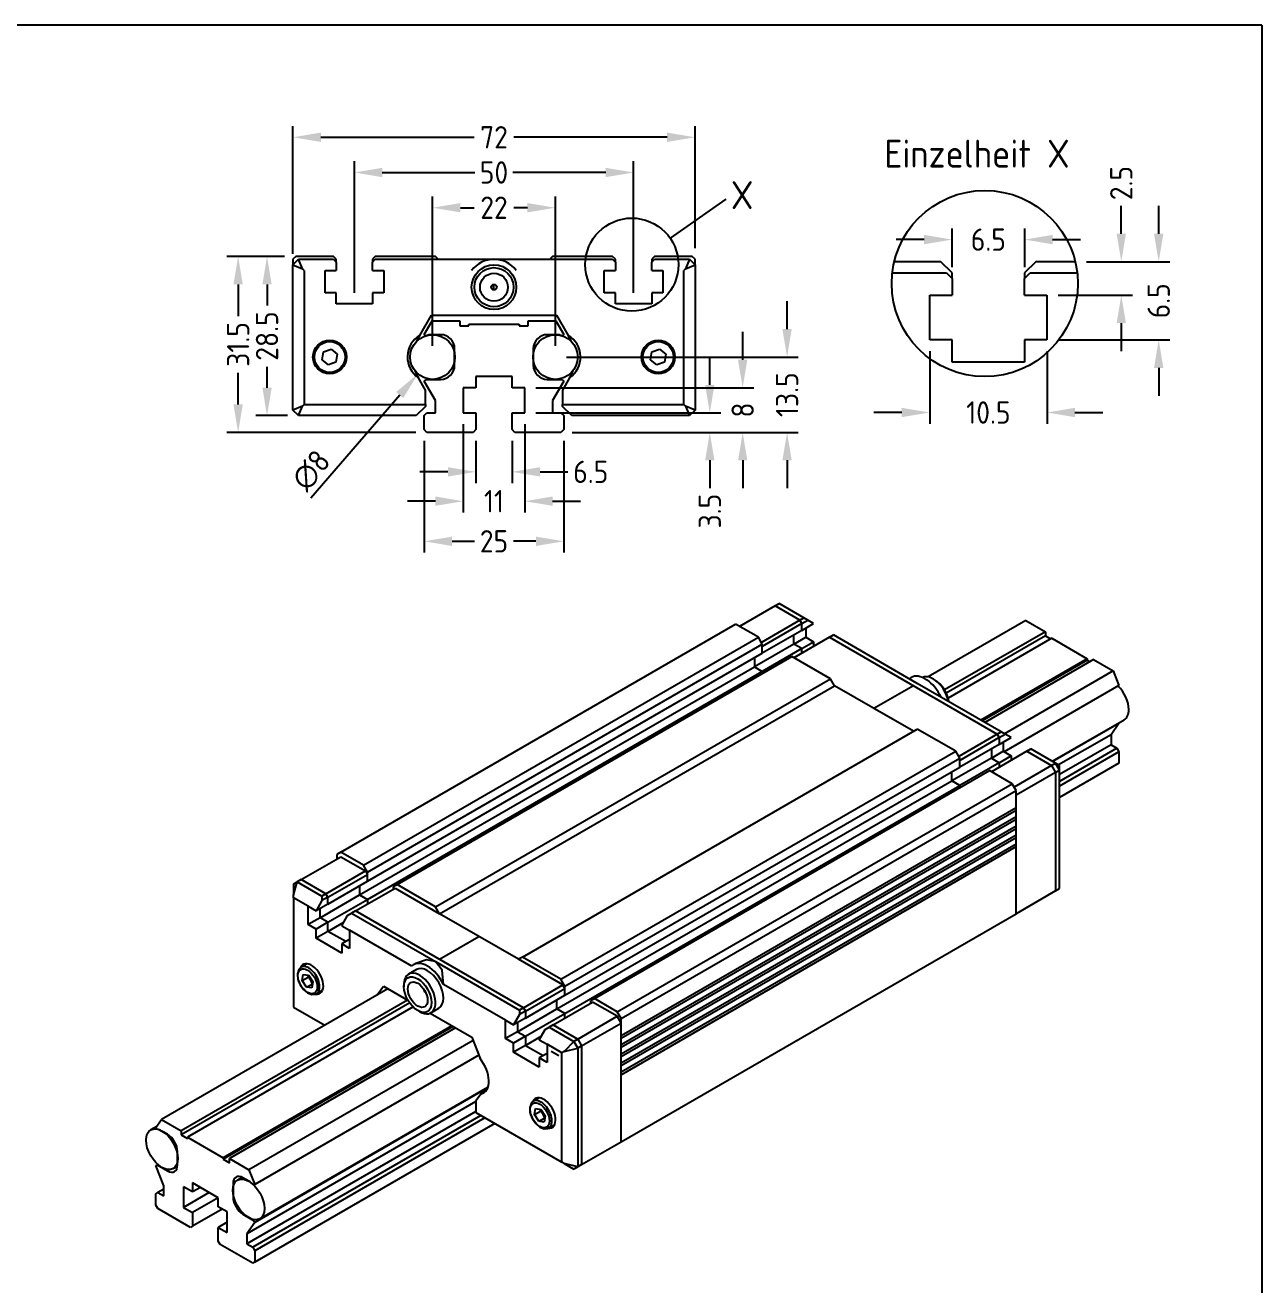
# Model space of a CAD drawing. Extents: x -518 to 0, y 0 to 386.
# Drawn here: x -221.4 to 0, y 160.5 to 386 of the extents above; entities that cross this region are included whole.
import ezdxf

# ---------------------------------------------------------------- set-up
doc = ezdxf.new("R2010")
doc.units = 0
doc.header["$LTSCALE"] = 2
doc.linetypes.add('AUSGEZOGEN', pattern=[0])
doc.layers.get('0').update_dxf_attribs({"linetype": 'CONTINUOUS'})
doc.layers.get('DEFPOINTS').update_dxf_attribs({"linetype": 'CONTINUOUS'})
for name, color, linetype in [('4', 3, 'CONTINUOUS'), ('5', 3, 'CONTINUOUS'), ('AM_VIS', 7, 'CONTINUOUS'), ('BLATT', 7, 'AUSGEZOGEN')]:
    doc.layers.add(name, color=color, linetype=linetype)
doc.styles.get("Standard").update_dxf_attribs({"font": 'geniso.shx'})
doc.dimstyles.new('GEN-ISO', dxfattribs={"dimscale": 2, "dimtxt": 2, "dimasz": 2.5, "dimexe": 1, "dimexo": 1, "dimgap": 0.6, "dimtad": 0, "dimtxsty": 'STANDARD', "dimcen": 0, "dimclrd": 256, "dimclre": 256, "dimclrt": 2, "dimazin": 3, "dimtp": 0.1, "dimtm": 0.1, "dimtfac": 0.71, "dimtdec": 3, "dimtofl": 0, "dimtmove": 0, "dimatfit": 3, "dimtzin": 0})
doc.dimstyles.new('GEN-ISO$3', dxfattribs={"dimscale": 2, "dimtxt": 2, "dimasz": 2.5, "dimexe": 1, "dimexo": 1, "dimgap": 0.6, "dimtad": 1, "dimtoh": 1, "dimtxsty": 'STANDARD', "dimcen": 0, "dimclrd": 256, "dimclre": 256, "dimclrt": 2, "dimazin": 3, "dimtp": 0.1, "dimtm": 0.1, "dimtfac": 0.71, "dimtdec": 3, "dimtofl": 0, "dimtmove": 0, "dimatfit": 3, "dimtzin": 0})

# ---------------------------------------------------------------- blocks, each defined once
blk = doc.blocks.new('A4Q')
at = {"layer": 'BLATT', "color": 7, "linetype": 'AUSGEZOGEN'}
for q in [(-259, 193), (0, 0)]:
    blk.add_line((0, 193), q, dxfattribs=at)
blk = doc.blocks.new('*D3')
at = {"linetype": 'BYBLOCK'}
for p, q in [((-140.73, 311.59), (-140.73, 304.03)), ((-134.23, 311.59), (-134.23, 304.03)), ((-145.73, 306.03), (-150.73, 306.03)), ((-129.23, 306.03), (-124.23, 306.03))]:
    blk.add_line(p, q, dxfattribs=at)
for points in [[(-145.73, 306.86), (-145.73, 305.19), (-140.73, 306.03)], [(-129.23, 306.86), (-129.23, 305.19), (-134.23, 306.03)]]:
    blk.add_solid(points, dxfattribs=at)
at = {"layer": 'DEFPOINTS', "color": 0, "linetype": 'BYBLOCK'}
for p in [(-140.73, 313.59), (-134.23, 313.59), (-134.23, 306.03)]:
    blk.add_point(p, dxfattribs=at)
at = {"color": 2, "linetype": 'BYBLOCK', "insert": (-120.15, 306.03), "char_height": 4, "attachment_point": 5}
blk.add_mtext('6.5', dxfattribs=at)
blk = doc.blocks.new('*D4')
at = {"linetype": 'BYBLOCK'}
for p, q in [((-142.98, 314.59), (-142.98, 298.77)), ((-131.98, 314.59), (-131.98, 298.77)), ((-147.98, 300.77), (-152.98, 300.77)), ((-126.98, 300.77), (-121.98, 300.77))]:
    blk.add_line(p, q, dxfattribs=at)
for points in [[(-147.98, 301.61), (-147.98, 299.94), (-142.98, 300.77)], [(-126.98, 301.61), (-126.98, 299.94), (-131.98, 300.77)]]:
    blk.add_solid(points, dxfattribs=at)
at = {"layer": 'DEFPOINTS', "color": 0, "linetype": 'BYBLOCK'}
for p in [(-142.98, 316.59), (-131.98, 316.59), (-131.98, 300.77)]:
    blk.add_point(p, dxfattribs=at)
at = {"color": 2, "linetype": 'BYBLOCK', "insert": (-137.48, 300.77), "char_height": 4, "attachment_point": 5}
blk.add_mtext('11', dxfattribs=at)
blk = doc.blocks.new('*D5')
at = {"linetype": 'BYBLOCK'}
for p, q in [((-98.84, 321.59), (-98.84, 326.59)), ((-129.98, 316.59), (-96.84, 316.59)), ((-123.48, 313.09), (-96.84, 313.09)), ((-98.84, 308.09), (-98.84, 303.09))]:
    blk.add_line(p, q, dxfattribs=at)
for points in [[(-99.67, 321.59), (-98.01, 321.59), (-98.84, 316.59)], [(-99.67, 308.09), (-98.01, 308.09), (-98.84, 313.09)]]:
    blk.add_solid(points, dxfattribs=at)
at = {"layer": 'DEFPOINTS', "color": 0, "linetype": 'BYBLOCK'}
for p in [(-131.98, 316.59), (-125.48, 313.09), (-98.84, 313.09)]:
    blk.add_point(p, dxfattribs=at)
at = {"color": 2, "linetype": 'BYBLOCK', "insert": (-98.84, 299), "char_height": 4, "attachment_point": 5, "rotation": 90}
blk.add_mtext('3.5', dxfattribs=at)
blk = doc.blocks.new('*D6')
at = {"linetype": 'BYBLOCK'}
for p, q in [((-92.95, 326.09), (-92.95, 331.09)), ((-129.98, 321.09), (-90.95, 321.09)), ((-123.48, 313.09), (-90.95, 313.09)), ((-92.95, 308.09), (-92.95, 303.09))]:
    blk.add_line(p, q, dxfattribs=at)
for points in [[(-93.78, 326.09), (-92.12, 326.09), (-92.95, 321.09)], [(-93.78, 308.09), (-92.12, 308.09), (-92.95, 313.09)]]:
    blk.add_solid(points, dxfattribs=at)
at = {"layer": 'DEFPOINTS', "color": 0, "linetype": 'BYBLOCK'}
for p in [(-131.98, 321.09), (-125.48, 313.09), (-92.95, 313.09)]:
    blk.add_point(p, dxfattribs=at)
at = {"color": 2, "linetype": 'BYBLOCK', "insert": (-92.95, 317.09), "char_height": 4, "attachment_point": 5, "rotation": 90}
blk.add_mtext('8', dxfattribs=at)
blk = doc.blocks.new('*D7')
at = {"linetype": 'BYBLOCK'}
for p, q in [((-148.48, 328.59), (-148.48, 355.32)), ((-126.48, 328.59), (-126.48, 355.32)), ((-143.48, 353.32), (-141.05, 353.32)), ((-131.48, 353.32), (-133.91, 353.32))]:
    blk.add_line(p, q, dxfattribs=at)
for points in [[(-143.48, 354.15), (-143.48, 352.49), (-148.48, 353.32)], [(-131.48, 354.15), (-131.48, 352.49), (-126.48, 353.32)]]:
    blk.add_solid(points, dxfattribs=at)
at = {"layer": 'DEFPOINTS', "color": 0, "linetype": 'BYBLOCK'}
for p in [(-126.48, 353.32), (-148.48, 326.59), (-126.48, 326.59)]:
    blk.add_point(p, dxfattribs=at)
at = {"color": 2, "linetype": 'BYBLOCK', "insert": (-137.48, 353.32), "char_height": 4, "attachment_point": 5}
blk.add_mtext('22', dxfattribs=at)
blk = doc.blocks.new('*D8')
at = {"linetype": 'BYBLOCK'}
for p, q in [((-149.98, 311.59), (-149.98, 291.59)), ((-124.98, 311.59), (-124.98, 291.59)), ((-144.98, 293.59), (-140.97, 293.59)), ((-129.98, 293.59), (-134, 293.59))]:
    blk.add_line(p, q, dxfattribs=at)
for points in [[(-144.98, 294.42), (-144.98, 292.75), (-149.98, 293.59)], [(-129.98, 294.42), (-129.98, 292.75), (-124.98, 293.59)]]:
    blk.add_solid(points, dxfattribs=at)
at = {"layer": 'DEFPOINTS', "color": 0, "linetype": 'BYBLOCK'}
for p in [(-149.98, 313.59), (-124.98, 313.59), (-124.98, 293.59)]:
    blk.add_point(p, dxfattribs=at)
at = {"color": 2, "linetype": 'BYBLOCK', "insert": (-137.48, 293.59), "char_height": 4, "attachment_point": 5}
blk.add_mtext('25', dxfattribs=at)
blk = doc.blocks.new('*D9')
at = {"linetype": 'BYBLOCK'}
for p, q in [((-162.48, 338.09), (-162.48, 361.63)), ((-112.48, 338.09), (-112.48, 361.63)), ((-157.48, 359.63), (-140.89, 359.63)), ((-117.48, 359.63), (-134.08, 359.63))]:
    blk.add_line(p, q, dxfattribs=at)
for points in [[(-157.48, 360.46), (-157.48, 358.79), (-162.48, 359.63)], [(-117.48, 360.46), (-117.48, 358.79), (-112.48, 359.63)]]:
    blk.add_solid(points, dxfattribs=at)
at = {"layer": 'DEFPOINTS', "color": 0, "linetype": 'BYBLOCK'}
for p in [(-112.48, 359.63), (-162.48, 336.09), (-112.48, 336.09)]:
    blk.add_point(p, dxfattribs=at)
at = {"color": 2, "linetype": 'BYBLOCK', "insert": (-137.48, 359.63), "char_height": 4, "attachment_point": 5}
blk.add_mtext('50', dxfattribs=at)
blk = doc.blocks.new('*D10')
at = {"linetype": 'BYBLOCK'}
for p, q in [((-173.48, 345.09), (-173.48, 367.93)), ((-101.48, 346.09), (-101.48, 367.93)), ((-168.48, 365.93), (-141.05, 365.93)), ((-106.48, 365.93), (-133.91, 365.93))]:
    blk.add_line(p, q, dxfattribs=at)
for points in [[(-168.48, 366.77), (-168.48, 365.1), (-173.48, 365.93)], [(-106.48, 366.77), (-106.48, 365.1), (-101.48, 365.93)]]:
    blk.add_solid(points, dxfattribs=at)
at = {"layer": 'DEFPOINTS', "color": 0, "linetype": 'BYBLOCK'}
for p in [(-101.48, 365.93), (-173.48, 343.09), (-101.48, 344.09)]:
    blk.add_point(p, dxfattribs=at)
at = {"color": 2, "linetype": 'BYBLOCK', "insert": (-137.48, 365.93), "char_height": 4, "attachment_point": 5}
blk.add_mtext('72', dxfattribs=at)
blk = doc.blocks.new('*D11')
at = {"linetype": 'BYBLOCK'}
blk.add_line((-154.36, 319.77), (-170.27, 301.32), dxfattribs=at)
blk.add_solid([(-154.99, 320.32), (-153.73, 319.23), (-151.1, 323.56)], dxfattribs=at)
at = {"layer": 'DEFPOINTS', "color": 0, "linetype": 'BYBLOCK'}
for p in [(-145.87, 329.62), (-151.1, 323.56)]:
    blk.add_point(p, dxfattribs=at)
at = {"color": 2, "linetype": 'BYBLOCK', "insert": (-170.22, 306.29), "char_height": 4, "attachment_point": 5, "rotation": 49.2188}
blk.add_mtext('∅8', dxfattribs=at)
blk = doc.blocks.new('*D12')
at = {"linetype": 'BYBLOCK'}
for p, q in [((-55.46, 342.65), (-55.46, 349.61)), ((-42.46, 342.65), (-42.46, 349.61)), ((-60.46, 347.61), (-65.46, 347.61)), ((-37.46, 347.61), (-32.46, 347.61))]:
    blk.add_line(p, q, dxfattribs=at)
for points in [[(-60.46, 348.45), (-60.46, 346.78), (-55.46, 347.61)], [(-37.46, 348.45), (-37.46, 346.78), (-42.46, 347.61)]]:
    blk.add_solid(points, dxfattribs=at)
at = {"layer": 'DEFPOINTS', "color": 0, "linetype": 'BYBLOCK'}
for p in [(-42.46, 347.61), (-55.46, 340.65), (-42.46, 340.65)]:
    blk.add_point(p, dxfattribs=at)
at = {"color": 2, "linetype": 'BYBLOCK', "insert": (-48.96, 347.61), "char_height": 4, "attachment_point": 5}
blk.add_mtext('6.5', dxfattribs=at)
blk = doc.blocks.new('*D13')
at = {"linetype": 'BYBLOCK'}
for p, q in [((-59.46, 327.65), (-59.46, 314.65)), ((-38.46, 327.65), (-38.46, 314.65)), ((-64.46, 316.65), (-69.46, 316.65)), ((-33.46, 316.65), (-28.46, 316.65))]:
    blk.add_line(p, q, dxfattribs=at)
for points in [[(-64.46, 317.49), (-64.46, 315.82), (-59.46, 316.65)], [(-33.46, 317.49), (-33.46, 315.82), (-38.46, 316.65)]]:
    blk.add_solid(points, dxfattribs=at)
at = {"layer": 'DEFPOINTS', "color": 0, "linetype": 'BYBLOCK'}
for p in [(-59.46, 329.65), (-38.46, 329.65), (-38.46, 316.65)]:
    blk.add_point(p, dxfattribs=at)
at = {"color": 2, "linetype": 'BYBLOCK', "insert": (-48.96, 316.65), "char_height": 4, "attachment_point": 5}
blk.add_mtext('10.5', dxfattribs=at)
blk = doc.blocks.new('*D14')
at = {"linetype": 'BYBLOCK'}
for p, q in [((-25.16, 348.65), (-25.16, 353.65)), ((-31.4, 343.65), (-23.16, 343.65)), ((-36.46, 337.65), (-23.16, 337.65)), ((-25.16, 332.65), (-25.16, 327.65))]:
    blk.add_line(p, q, dxfattribs=at)
for points in [[(-25.99, 348.65), (-24.33, 348.65), (-25.16, 343.65)], [(-25.99, 332.65), (-24.33, 332.65), (-25.16, 337.65)]]:
    blk.add_solid(points, dxfattribs=at)
at = {"layer": 'DEFPOINTS', "color": 0, "linetype": 'BYBLOCK'}
for p in [(-33.4, 343.65), (-25.16, 343.65), (-38.46, 337.65)]:
    blk.add_point(p, dxfattribs=at)
at = {"color": 2, "linetype": 'BYBLOCK', "insert": (-25.16, 357.73), "char_height": 4, "attachment_point": 5, "rotation": 90}
blk.add_mtext('2.5', dxfattribs=at)
blk = doc.blocks.new('*D15')
at = {"linetype": 'BYBLOCK'}
for p, q in [((-18.46, 348.65), (-18.46, 353.65)), ((-31.4, 343.65), (-16.46, 343.65)), ((-36.46, 329.65), (-16.46, 329.65)), ((-18.46, 324.65), (-18.46, 319.65))]:
    blk.add_line(p, q, dxfattribs=at)
for points in [[(-19.3, 348.65), (-17.63, 348.65), (-18.46, 343.65)], [(-19.3, 324.65), (-17.63, 324.65), (-18.46, 329.65)]]:
    blk.add_solid(points, dxfattribs=at)
at = {"layer": 'DEFPOINTS', "color": 0, "linetype": 'BYBLOCK'}
for p in [(-33.4, 343.65), (-18.46, 343.65), (-38.46, 329.65)]:
    blk.add_point(p, dxfattribs=at)
at = {"color": 2, "linetype": 'BYBLOCK', "insert": (-18.46, 336.65), "char_height": 4, "attachment_point": 5, "rotation": 90}
blk.add_mtext('6.5', dxfattribs=at)
blk = doc.blocks.new('*D23')
at = {"linetype": 'BYBLOCK'}
for p, q in [((-174.98, 344.59), (-180.12, 344.59)), ((-178.12, 339.59), (-178.12, 335.82)), ((-178.12, 321.09), (-178.12, 324.85)), ((-174.48, 316.09), (-180.12, 316.09))]:
    blk.add_line(p, q, dxfattribs=at)
for points in [[(-178.95, 339.59), (-177.28, 339.59), (-178.12, 344.59)], [(-178.95, 321.09), (-177.28, 321.09), (-178.12, 316.09)]]:
    blk.add_solid(points, dxfattribs=at)
at = {"layer": 'DEFPOINTS', "color": 0, "linetype": 'BYBLOCK'}
for p in [(-172.98, 344.59), (-178.12, 316.09), (-172.48, 316.09)]:
    blk.add_point(p, dxfattribs=at)
at = {"color": 2, "linetype": 'BYBLOCK', "insert": (-178.12, 330.34), "char_height": 4, "attachment_point": 5, "rotation": 90}
blk.add_mtext('28.5', dxfattribs=at)
blk = doc.blocks.new('*D27')
at = {"linetype": 'BYBLOCK'}
for p, q in [((-174.98, 344.59), (-185.29, 344.59)), ((-183.29, 339.59), (-183.29, 333.92)), ((-183.29, 318.09), (-183.29, 323.75)), ((-151.48, 313.09), (-185.29, 313.09))]:
    blk.add_line(p, q, dxfattribs=at)
for points in [[(-184.13, 339.59), (-182.46, 339.59), (-183.29, 344.59)], [(-184.13, 318.09), (-182.46, 318.09), (-183.29, 313.09)]]:
    blk.add_solid(points, dxfattribs=at)
at = {"layer": 'DEFPOINTS', "color": 0, "linetype": 'BYBLOCK'}
for p in [(-183.29, 344.59), (-172.98, 344.59), (-149.48, 313.09)]:
    blk.add_point(p, dxfattribs=at)
at = {"color": 2, "linetype": 'BYBLOCK', "insert": (-183.29, 328.84), "char_height": 4, "attachment_point": 5, "rotation": 90}
blk.add_mtext('31.5', dxfattribs=at)
blk = doc.blocks.new('*D28')
at = {"linetype": 'BYBLOCK'}
for p, q in [((-85, 331.59), (-85, 336.59)), ((-124.48, 326.59), (-83, 326.59)), ((-123.48, 313.09), (-83, 313.09)), ((-85, 308.09), (-85, 303.09))]:
    blk.add_line(p, q, dxfattribs=at)
for points in [[(-85.84, 331.59), (-84.17, 331.59), (-85, 326.59)], [(-85.84, 308.09), (-84.17, 308.09), (-85, 313.09)]]:
    blk.add_solid(points, dxfattribs=at)
at = {"layer": 'DEFPOINTS', "color": 0, "linetype": 'BYBLOCK'}
for p in [(-126.48, 326.59), (-85, 326.59), (-125.48, 313.09)]:
    blk.add_point(p, dxfattribs=at)
at = {"color": 2, "linetype": 'BYBLOCK', "insert": (-85, 319.84), "char_height": 4, "attachment_point": 5, "rotation": 90}
blk.add_mtext('13.5', dxfattribs=at)

msp = doc.modelspace()

# ---------------------------------------------------------------- linework, layer by layer
for p, q in [((-167.732, 342.088), (-165.732, 342.088)), ((-159.232, 342.088), (-157.232, 342.088)), ((-117.732, 342.088), (-115.732, 342.088)), ((-109.232, 342.088), (-107.232, 342.088)), ((-59.464, 337.649), (-55.464, 337.649)), ((-42.464, 337.649), (-38.464, 337.649))]:
    msp.add_line(p, q)
at = {"layer": '4'}
msp.add_line((-95.945, 354.833), (-105.956, 347.886), dxfattribs=at)
for centre, radius in [((-49.6, 339.746), 16.663), ((-112.8, 343.136), 8.331)]:
    msp.add_circle(centre, radius, dxfattribs=at)
at = {"layer": 'AM_VIS'}
for p, q in [((-172.982, 344.588), (-173.482, 344.088)), ((-173.482, 343.088), (-172.482, 344.088)), ((-173.482, 344.088), (-173.482, 343.088)), ((-173.482, 343.088), (-171.775, 342.38)), ((-173.482, 317.088), (-173.482, 343.088)), ((-166.232, 344.588), (-172.982, 344.588)), ((-172.482, 344.088), (-166.232, 344.088)), ((-171.775, 342.38), (-172.482, 344.088)), ((-165.732, 344.088), (-166.232, 344.588)), ((-166.232, 344.088), (-165.732, 343.588)), ((-165.732, 343.588), (-165.732, 344.088)), ((-165.732, 343.588), (-165.732, 342.088)), ((-158.732, 344.588), (-159.232, 344.088)), ((-159.232, 343.588), (-158.732, 344.088)), ((-159.232, 344.088), (-159.232, 343.588)), ((-159.232, 342.088), (-159.232, 343.588)), ((-147.982, 344.588), (-158.732, 344.588)), ((-158.732, 344.088), (-137.482, 344.088)), ((-147.482, 344.088), (-147.982, 344.588)), ((-137.482, 344.088), (-116.232, 344.088)), ((-137.482, 344.087), (-137.482, 344.088)), ((-126.982, 344.588), (-127.482, 344.088)), ((-116.232, 344.588), (-126.982, 344.588)), ((-115.732, 344.088), (-116.232, 344.588)), ((-116.232, 344.088), (-115.732, 343.588)), ((-115.732, 343.588), (-115.732, 344.088)), ((-115.732, 343.588), (-115.732, 342.088)), ((-108.732, 344.588), (-109.232, 344.088)), ((-109.232, 343.588), (-108.732, 344.088)), ((-109.232, 344.088), (-109.232, 343.588)), ((-109.232, 342.088), (-109.232, 343.588)), ((-101.982, 344.588), (-108.732, 344.588)), ((-108.732, 344.088), (-102.482, 344.088)), ((-102.482, 344.088), (-103.19, 342.38)), ((-103.19, 342.38), (-101.482, 343.088)), ((-102.482, 344.088), (-101.482, 343.088)), ((-101.482, 344.088), (-101.982, 344.588)), ((-101.482, 343.088), (-101.482, 344.088)), ((-101.482, 343.088), (-101.482, 317.088)), ((-57.464, 343.649), (-65.799, 343.649)), ((-55.464, 341.649), (-57.464, 343.649)), ((-40.464, 343.649), (-42.464, 341.649)), ((-33.401, 343.649), (-40.464, 343.649)), ((-171.482, 342.088), (-171.775, 342.38)), ((-171.482, 342.088), (-171.482, 318.088)), ((-167.732, 338.088), (-167.732, 342.088)), ((-157.232, 342.088), (-157.232, 338.088)), ((-117.732, 338.088), (-117.732, 342.088)), ((-107.232, 342.088), (-107.232, 338.088)), ((-103.19, 342.38), (-103.482, 342.088)), ((-103.482, 318.088), (-103.482, 342.088)), ((-66.153, 341.649), (-56.464, 341.649)), ((-56.464, 341.649), (-55.464, 340.649)), ((-55.464, 340.649), (-55.464, 341.649)), ((-55.464, 340.649), (-55.464, 337.649)), ((-42.464, 341.649), (-42.464, 340.649)), ((-42.464, 340.649), (-41.464, 341.649)), ((-42.464, 337.649), (-42.464, 340.649)), ((-41.464, 341.649), (-33.046, 341.649)), ((-137.482, 338.586), (-137.482, 339.586)), ((-101.484, 340.392), (-101.482, 340.393)), ((-101.482, 339.793), (-101.484, 339.794)), ((-101.484, 338.392), (-101.482, 338.393)), ((-165.732, 338.088), (-167.732, 338.088)), ((-165.732, 336.088), (-165.732, 338.088)), ((-159.232, 336.088), (-165.732, 336.088)), ((-157.232, 338.088), (-159.232, 338.088)), ((-159.232, 338.088), (-159.232, 336.088)), ((-115.732, 338.088), (-117.732, 338.088)), ((-115.732, 336.088), (-115.732, 338.088)), ((-109.232, 336.088), (-115.732, 336.088)), ((-107.232, 338.088), (-109.232, 338.088)), ((-109.232, 338.088), (-109.232, 336.088)), ((-101.482, 337.793), (-101.484, 337.794)), ((-101.484, 336.392), (-101.482, 336.393)), ((-59.464, 329.649), (-59.464, 337.649)), ((-38.464, 337.649), (-38.464, 329.649)), ((-150.768, 330.464), (-148.676, 334.088)), ((-148.676, 334.088), (-126.289, 334.088)), ((-126.289, 334.088), (-124.197, 330.464)), ((-101.482, 335.793), (-101.484, 335.794)), ((-101.484, 334.392), (-101.482, 334.393)), ((-101.482, 333.793), (-101.484, 333.794)), ((-149.984, 330.59), (-148.542, 333.088)), ((-148.542, 333.088), (-143.582, 333.088)), ((-143.582, 333.088), (-143.582, 332.188)), ((-143.582, 332.188), (-141.982, 332.188)), ((-141.982, 332.488), (-132.982, 332.488)), ((-141.982, 332.188), (-141.982, 332.488)), ((-132.982, 332.488), (-132.982, 332.188)), ((-132.982, 332.188), (-131.382, 332.188)), ((-131.382, 332.188), (-131.382, 333.088)), ((-131.382, 333.088), (-126.423, 333.088)), ((-126.423, 333.088), (-124.981, 330.59)), ((-101.484, 332.392), (-101.482, 332.393)), ((-101.482, 331.793), (-101.484, 331.794)), ((-151.206, 329.706), (-150.768, 330.464)), ((-149.77, 330.375), (-149.984, 330.59)), ((-147.022, 330.588), (-148.482, 330.588)), ((-126.482, 330.588), (-127.942, 330.588)), ((-124.981, 330.59), (-125.195, 330.375)), ((-124.194, 330.458), (-123.759, 329.706)), ((-55.464, 329.649), (-59.464, 329.649)), ((-55.464, 325.649), (-55.464, 329.649)), ((-42.464, 329.649), (-42.464, 325.649)), ((-38.464, 329.649), (-42.464, 329.649)), ((-168.238, 326.078), (-168.004, 327.502)), ((-168.004, 327.502), (-166.653, 328.012)), ((-166.653, 328.012), (-165.537, 327.097)), ((-165.537, 327.097), (-165.771, 325.673)), ((-144.522, 325.088), (-144.522, 328.088)), ((-130.442, 328.088), (-130.442, 325.088)), ((-109.428, 326.078), (-109.194, 327.502)), ((-109.194, 327.502), (-107.844, 328.012)), ((-107.844, 328.012), (-106.727, 327.097)), ((-106.727, 327.097), (-106.961, 325.673)), ((-167.121, 325.163), (-168.238, 326.078)), ((-165.771, 325.673), (-167.121, 325.163)), ((-108.311, 325.163), (-109.428, 326.078)), ((-106.961, 325.673), (-108.311, 325.163)), ((-42.464, 325.649), (-55.464, 325.649)), ((-167.537, 323.658), (-167.537, 323.659)), ((-164.604, 324.642), (-164.603, 324.642)), ((-152.541, 324.642), (-152.54, 324.642)), ((-151.007, 322.863), (-151.206, 323.206)), ((-149.729, 320.649), (-151.007, 322.863)), ((-149.982, 322.288), (-149.682, 322.588)), ((-149.682, 322.588), (-147.022, 322.588)), ((-134.232, 323.088), (-140.732, 323.088)), ((-140.732, 323.088), (-140.732, 321.088)), ((-134.232, 321.088), (-134.232, 323.088)), ((-127.942, 322.588), (-125.282, 322.588)), ((-125.282, 322.588), (-124.982, 322.288)), ((-123.958, 322.863), (-125.236, 320.649)), ((-123.759, 323.206), (-123.958, 322.863)), ((-110.361, 324.642), (-110.362, 324.642)), ((-147.982, 318.823), (-149.982, 322.288)), ((-149.729, 318.088), (-149.729, 320.649)), ((-140.732, 321.088), (-142.982, 321.088)), ((-142.982, 321.088), (-142.982, 316.588)), ((-131.982, 321.088), (-134.232, 321.088)), ((-131.982, 316.588), (-131.982, 321.088)), ((-124.982, 322.288), (-126.982, 318.823)), ((-125.236, 320.649), (-125.236, 318.088)), ((-171.482, 318.088), (-171.775, 317.795)), ((-171.482, 318.088), (-149.729, 318.088)), ((-149.729, 318.088), (-149.729, 317.755)), ((-147.982, 316.588), (-147.982, 318.823)), ((-126.982, 318.823), (-126.982, 316.588)), ((-125.236, 318.088), (-103.482, 318.088)), ((-125.236, 317.755), (-125.236, 318.088)), ((-103.19, 317.795), (-103.482, 318.088)), ((-171.775, 317.795), (-173.482, 317.088)), ((-172.482, 316.088), (-173.482, 317.088)), ((-172.482, 316.088), (-171.775, 317.795)), ((-151.397, 316.088), (-172.482, 316.088)), ((-149.729, 317.755), (-151.397, 316.088)), ((-149.982, 316.088), (-149.482, 316.588)), ((-149.982, 313.588), (-149.982, 316.088)), ((-149.482, 316.588), (-147.982, 316.588)), ((-142.982, 316.588), (-140.732, 316.588)), ((-140.732, 316.588), (-140.732, 313.588)), ((-134.232, 313.588), (-134.232, 316.588)), ((-134.232, 316.588), (-131.982, 316.588)), ((-126.982, 316.588), (-125.482, 316.588)), ((-125.482, 316.588), (-124.982, 316.088)), ((-123.568, 316.088), (-125.236, 317.755)), ((-124.982, 316.088), (-124.982, 313.588)), ((-102.482, 316.088), (-123.568, 316.088)), ((-101.482, 317.088), (-103.19, 317.795)), ((-103.19, 317.795), (-102.482, 316.088)), ((-101.482, 317.088), (-102.482, 316.088)), ((-149.482, 313.088), (-149.982, 313.588)), ((-140.732, 313.588), (-141.232, 313.088)), ((-133.732, 313.088), (-134.232, 313.588)), ((-124.982, 313.588), (-125.482, 313.088)), ((-141.232, 313.088), (-149.482, 313.088)), ((-125.482, 313.088), (-133.732, 313.088)), ((-87.137, 282.023), (-93.501, 278.349)), ((-87.137, 282.023), (-86.429, 282.431)), ((-82.717, 279.471), (-87.137, 282.023)), ((-82.01, 279.88), (-86.429, 282.431)), ((-82.717, 279.471), (-82.01, 279.88)), ((-81.303, 279.471), (-82.01, 279.88)), ((-81.657, 279.675), (-81.656, 279.676)), ((-81.656, 279.676), (-81.656, 279.675)), ((-164.918, 237.932), (-94.208, 278.757)), ((-90.142, 276.41), (-94.208, 278.757)), ((-82.717, 279.471), (-89.611, 275.491)), ((-82.364, 278.859), (-89.435, 274.777)), ((-82.364, 277.634), (-89.435, 273.552)), ((-82.364, 278.859), (-82.717, 279.471)), ((-82.364, 278.859), (-81.303, 279.471)), ((-82.364, 277.634), (-80.242, 278.859)), ((-82.364, 277.634), (-82.364, 278.859)), ((-81.656, 278.042), (-81.656, 276.41)), ((-80.242, 278.859), (-81.303, 279.471)), ((-42.247, 279.412), (-59.747, 269.308)), ((-42.247, 279.412), (-38.739, 277.387)), ((-160.852, 235.585), (-90.142, 276.41)), ((-160.145, 234.36), (-89.435, 275.185)), ((-83.778, 275.185), (-90.849, 271.102)), ((-89.435, 275.185), (-90.142, 276.41)), ((-89.435, 273.552), (-89.435, 275.185)), ((-83.778, 275.185), (-83.778, 276.818)), ((-83.778, 275.185), (-81.656, 276.41)), ((-77.414, 276.41), (-83.778, 272.735)), ((-82.364, 274.368), (-83.778, 275.185)), ((-82.364, 274.368), (-80.242, 275.593)), ((-81.656, 276.41), (-80.242, 275.593)), ((-80.242, 275.593), (-80.242, 274.776)), ((-77.414, 276.41), (-76.707, 276.818)), ((-77.414, 276.41), (-47.362, 259.059)), ((-61.681, 268.143), (-76.707, 276.818)), ((-38.739, 277.387), (-56.785, 266.968)), ((-38.739, 276.652), (-56.489, 266.404)), ((-37.608, 276.244), (-56.172, 265.526)), ((-38.739, 277.387), (-38.739, 276.652)), ((-38.739, 276.652), (-37.82, 276.121)), ((-37.608, 276.244), (-31.244, 272.57)), ((-160.145, 232.727), (-89.435, 273.552)), ((-154.842, 232.115), (-84.131, 272.939)), ((-82.364, 274.368), (-89.435, 270.286)), ((-77.237, 268.959), (-84.131, 272.939)), ((-82.364, 273.551), (-82.364, 274.368)), ((-161.56, 230.278), (-90.849, 271.102)), ((-90.849, 272.735), (-90.849, 271.102)), ((-90.849, 271.102), (-89.435, 270.286)), ((-31.244, 272.57), (-50.297, 261.569)), ((-31.244, 272.325), (-50.085, 261.447)), ((-30.113, 272.406), (-49.59, 261.161)), ((-31.244, 272.57), (-31.244, 272.325)), ((-31.244, 272.325), (-30.749, 272.039)), ((-30.113, 272.406), (-26.606, 270.381)), ((-160.145, 229.461), (-89.435, 270.286)), ((-147.948, 228.134), (-77.237, 268.959)), ((-89.435, 270.286), (-89.435, 269.877)), ((-76.53, 267.734), (-77.237, 268.959)), ((-62.767, 269.207), (-63.145, 268.988)), ((-58.499, 268.755), (-58.852, 268.959)), ((-26.606, 270.381), (-46.083, 259.136)), ((-26.606, 270.381), (-25.586, 267.753)), ((-147.241, 226.909), (-76.53, 267.734)), ((-62.388, 259.569), (-76.53, 267.734)), ((-62.388, 267.734), (-69.459, 263.652)), ((-46.655, 259.467), (-61.681, 268.143)), ((-61.328, 267.938), (-61.327, 267.938)), ((-25.586, 267.753), (-46.125, 255.895)), ((-62.388, 259.569), (-69.459, 263.652)), ((-37.53, 254.197), (-24.648, 261.634)), ((-132.391, 219.153), (-61.681, 259.978)), ((-54.786, 255.997), (-61.681, 259.978)), ((-47.362, 259.059), (-46.655, 259.467)), ((-45.948, 259.059), (-46.655, 259.467)), ((-25.587, 260.975), (-37.429, 254.139)), ((-25.587, 260.975), (-27.002, 258.963)), ((-25.638, 261.063), (-25.587, 260.975)), ((-63.095, 259.161), (-63.095, 259.161)), ((-47.362, 259.059), (-54.256, 255.079)), ((-47.008, 258.447), (-54.079, 254.364)), ((-47.008, 257.222), (-54.079, 253.139)), ((-47.362, 259.059), (-47.008, 258.447)), ((-47.008, 258.447), (-45.948, 259.059)), ((-47.008, 257.222), (-44.887, 258.447)), ((-47.008, 258.447), (-47.008, 257.222)), ((-46.301, 259.263), (-46.301, 259.263)), ((-46.301, 259.263), (-46.301, 259.263)), ((-46.301, 257.63), (-46.301, 255.997)), ((-44.887, 258.447), (-45.948, 259.059)), ((-27.002, 258.963), (-36.393, 253.541)), ((-27.002, 257.138), (-36.225, 251.813)), ((-27.002, 258.963), (-27.002, 257.138)), ((-27.002, 257.138), (-25.941, 256.525)), ((-125.497, 215.172), (-54.786, 255.997)), ((-54.079, 254.772), (-54.786, 255.997)), ((-42.059, 255.997), (-48.423, 252.323)), ((-48.422, 256.405), (-48.422, 254.772)), ((-48.422, 254.772), (-46.301, 255.997)), ((-47.008, 253.956), (-44.887, 255.181)), ((-46.301, 255.997), (-44.887, 255.181)), ((-44.887, 255.181), (-44.887, 254.363)), ((-42.059, 255.997), (-41.351, 256.405)), ((-42.059, 255.997), (-37.639, 253.446)), ((-36.932, 253.854), (-41.351, 256.405)), ((-25.941, 256.525), (-36.225, 250.588)), ((-25.587, 255.913), (-36.225, 249.772)), ((-25.941, 256.525), (-25.587, 255.913)), ((-25.587, 255.913), (-25.587, 253.872)), ((-124.79, 213.948), (-54.079, 254.772)), ((-124.79, 212.315), (-54.079, 253.139)), ((-48.422, 254.772), (-55.494, 250.69)), ((-54.079, 253.139), (-54.079, 254.772)), ((-47.008, 253.956), (-54.079, 249.873)), ((-48.422, 254.772), (-47.008, 253.956)), ((-47.008, 253.956), (-47.008, 253.139)), ((-37.639, 253.446), (-44.357, 249.567)), ((-37.639, 253.446), (-36.932, 253.854)), ((-37.639, 253.446), (-36.932, 252.221)), ((-36.225, 253.446), (-36.932, 253.854)), ((-36.225, 252.629), (-36.932, 253.854)), ((-36.932, 252.221), (-36.225, 252.629)), ((-25.587, 253.872), (-36.225, 247.73)), ((-36.225, 252.629), (-36.225, 253.446)), ((-36.225, 231.4), (-36.225, 252.629)), ((-126.204, 209.865), (-55.494, 250.69)), ((-119.487, 211.702), (-48.776, 252.527)), ((-55.494, 250.69), (-55.494, 252.323)), ((-54.079, 249.873), (-55.494, 250.69)), ((-44.71, 250.18), (-48.776, 252.527)), ((-36.932, 252.221), (-44.003, 248.138)), ((-36.932, 252.221), (-36.932, 230.992)), ((-124.79, 209.049), (-54.079, 249.873)), ((-115.421, 209.355), (-44.71, 250.18)), ((-114.714, 208.13), (-44.003, 248.955)), ((-54.079, 249.464), (-54.079, 249.873)), ((-44.003, 248.955), (-44.71, 250.18)), ((-44.003, 245.938), (-44.003, 248.955)), ((-44.003, 226.909), (-44.003, 248.138)), ((-114.714, 205.114), (-44.003, 245.938)), ((-114.714, 204.624), (-44.003, 245.449)), ((-114.714, 203.481), (-44.003, 244.305)), ((-114.714, 202.991), (-44.003, 243.816)), ((-44.003, 245.449), (-44.215, 245.816)), ((-44.003, 243.816), (-44.215, 244.183)), ((-114.714, 201.848), (-44.003, 242.672)), ((-114.714, 201.358), (-44.003, 242.183)), ((-44.003, 242.183), (-44.215, 242.55)), ((-114.714, 200.215), (-44.003, 241.039)), ((-114.714, 199.725), (-44.003, 240.55)), ((-114.714, 198.582), (-44.003, 239.406)), ((-44.003, 240.55), (-44.215, 240.917)), ((-44.003, 238.917), (-44.215, 239.284)), ((-171.989, 233.033), (-164.918, 237.116)), ((-164.918, 237.932), (-165.625, 237.524)), ((-165.625, 237.524), (-165.625, 236.707)), ((-160.852, 235.585), (-164.918, 237.932)), ((-164.918, 237.116), (-160.499, 234.564)), ((-114.714, 198.092), (-44.003, 238.917)), ((-167.57, 230.482), (-160.499, 234.564)), ((-160.145, 234.36), (-160.852, 235.585)), ((-160.499, 234.564), (-160.145, 233.952)), ((-173.404, 230.245), (-172.696, 232.625)), ((-173.404, 232.217), (-172.696, 232.625)), ((-171.989, 233.033), (-172.696, 232.625)), ((-172.696, 232.625), (-168.277, 230.073)), ((-172.696, 232.625), (-172.696, 232.625)), ((-167.57, 230.482), (-171.989, 233.033)), ((-167.216, 229.869), (-160.145, 233.952)), ((-167.216, 228.645), (-160.145, 232.727)), ((-160.145, 232.727), (-160.145, 234.36)), ((-173.404, 232.217), (-173.404, 230.245)), ((-173.404, 229.767), (-173.404, 230.245)), ((-168.631, 226.195), (-161.56, 230.278)), ((-167.57, 230.482), (-168.277, 230.073)), ((-168.277, 230.073), (-168.277, 229.257)), ((-167.216, 229.869), (-167.57, 230.482)), ((-162.267, 227.42), (-155.196, 231.502)), ((-161.56, 231.91), (-161.56, 230.278)), ((-161.56, 230.278), (-160.145, 229.461)), ((-154.842, 232.115), (-155.549, 231.706)), ((-155.549, 231.706), (-155.549, 231.298)), ((-155.196, 231.502), (-147.241, 226.909)), ((-147.948, 228.134), (-154.842, 232.115)), ((-36.932, 230.992), (-44.003, 226.909)), ((-36.932, 230.992), (-36.225, 231.4)), ((-170.752, 228.236), (-173.404, 229.767)), ((-173.404, 229.767), (-173.404, 210.171)), ((-170.752, 224.97), (-170.752, 228.236)), ((-170.752, 228.236), (-169.338, 227.42)), ((-168.277, 229.257), (-169.338, 227.42)), ((-167.216, 228.645), (-169.338, 227.42)), ((-168.631, 226.195), (-168.631, 227.828)), ((-167.216, 229.869), (-168.277, 229.257)), ((-167.216, 228.645), (-167.216, 229.869)), ((-167.216, 225.379), (-160.145, 229.461)), ((-160.145, 229.461), (-160.145, 228.644)), ((-147.241, 226.909), (-147.948, 228.134)), ((-168.631, 226.195), (-170.752, 224.97)), ((-167.216, 225.379), (-168.631, 226.195)), ((-164.742, 224.766), (-163.681, 226.603)), ((-163.681, 226.603), (-162.974, 227.012)), ((-162.267, 227.42), (-162.974, 227.012)), ((-162.974, 227.012), (-147.948, 218.336)), ((-162.62, 227.216), (-162.62, 227.216)), ((-132.215, 210.069), (-162.267, 227.42)), ((-133.099, 218.745), (-147.241, 226.909)), ((-114.714, 186.085), (-44.003, 226.909)), ((-169.338, 224.154), (-170.752, 224.97)), ((-167.216, 225.379), (-169.338, 224.154)), ((-169.338, 222.521), (-169.338, 224.154)), ((-167.216, 223.746), (-169.338, 222.521)), ((-167.216, 223.746), (-167.216, 225.379)), ((-167.216, 223.746), (-164.387, 225.379)), ((-164.034, 221.908), (-167.216, 223.746)), ((-164.742, 224.766), (-163.327, 223.95)), ((-152.19, 217.52), (-163.327, 223.95)), ((-163.327, 223.95), (-163.327, 220.684)), ((-164.742, 219.867), (-169.338, 222.521)), ((-163.327, 222.317), (-164.742, 221.5)), ((-163.327, 220.684), (-164.742, 221.5)), ((-164.742, 221.5), (-164.742, 219.867)), ((-147.241, 218.745), (-140.17, 222.827)), ((-132.391, 219.153), (-133.099, 218.745)), ((-125.497, 215.172), (-132.391, 219.153)), ((-170.931, 217.962), (-172.024, 217.331)), ((-151.362, 216.901), (-152.776, 216.085)), ((-151.483, 217.986), (-151.862, 217.767)), ((-147.948, 218.336), (-132.922, 209.661)), ((-125.144, 214.152), (-133.099, 218.745)), ((-171.816, 214.962), (-171.651, 216.03)), ((-171.816, 214.962), (-170.756, 215.575)), ((-171.027, 213.76), (-171.816, 214.962)), ((-171.651, 216.03), (-170.696, 215.895)), ((-171.027, 213.76), (-169.966, 214.372)), ((-170.696, 215.895), (-169.907, 214.692)), ((-169.907, 214.692), (-170.072, 213.625)), ((-124.79, 213.948), (-125.497, 215.172)), ((-156.475, 213.462), (-196.988, 190.072)), ((-170.072, 213.625), (-171.027, 213.76)), ((-169.274, 212.568), (-168.181, 213.199)), ((-158.373, 212.366), (-157.277, 213.925)), ((-157.277, 213.925), (-152.862, 211.376)), ((-153.605, 214.254), (-153.605, 213.846)), ((-135.397, 207.824), (-146.534, 214.254)), ((-132.215, 210.069), (-125.144, 214.152)), ((-131.861, 209.457), (-124.79, 213.539)), ((-131.861, 208.232), (-124.79, 212.315)), ((-124.79, 213.539), (-125.144, 214.152)), ((-124.79, 212.315), (-124.79, 213.948)), ((-152.968, 211.437), (-193.481, 188.047)), ((-152.574, 210.93), (-193.481, 187.312)), ((-151.971, 210.217), (-192.349, 186.904)), ((-173.404, 210.171), (-167.788, 206.929)), ((-148.776, 209.157), (-147.362, 209.973)), ((-133.275, 205.783), (-126.204, 209.865)), ((-132.215, 210.069), (-132.922, 209.661)), ((-132.215, 210.069), (-131.861, 209.457)), ((-126.911, 207.007), (-119.84, 211.09)), ((-126.204, 209.865), (-126.204, 211.498)), ((-124.79, 209.049), (-126.204, 209.865)), ((-119.487, 211.702), (-120.194, 211.294)), ((-120.194, 211.294), (-120.194, 210.886)), ((-115.421, 208.538), (-119.84, 211.09)), ((-115.421, 209.355), (-119.487, 211.702)), ((-151.13, 209.559), (-150.776, 209.355)), ((-148.906, 209.091), (-141.447, 204.785)), ((-135.397, 207.824), (-133.982, 207.007)), ((-135.397, 204.558), (-135.397, 207.824)), ((-132.922, 208.844), (-133.982, 207.007)), ((-131.861, 208.232), (-133.982, 207.007)), ((-132.922, 209.661), (-132.922, 208.844)), ((-131.861, 209.457), (-132.922, 208.844)), ((-131.861, 209.457), (-131.861, 208.232)), ((-131.861, 204.966), (-124.79, 209.049)), ((-124.79, 208.231), (-124.79, 209.049)), ((-122.492, 204.456), (-115.421, 208.538)), ((-114.714, 208.13), (-115.421, 209.355)), ((-114.714, 207.314), (-115.421, 208.538)), ((-114.714, 205.114), (-114.714, 208.13)), ((-145.049, 206.864), (-185.985, 183.23)), ((-144.837, 206.742), (-185.985, 182.985)), ((-144.342, 206.456), (-184.854, 183.066)), ((-133.275, 205.783), (-135.397, 204.558)), ((-133.275, 207.415), (-133.275, 205.783)), ((-133.275, 205.783), (-131.861, 204.966)), ((-129.386, 204.354), (-128.326, 206.191)), ((-128.326, 206.191), (-127.618, 206.599)), ((-126.911, 207.007), (-127.618, 206.599)), ((-127.618, 206.599), (-123.199, 204.048)), ((-127.265, 206.803), (-127.265, 206.803)), ((-126.911, 207.007), (-122.492, 204.456)), ((-121.785, 203.231), (-114.714, 207.314)), ((-114.714, 186.085), (-114.714, 207.314)), ((-141.223, 204.207), (-181.347, 181.042)), ((-141.447, 204.785), (-139.967, 200.972)), ((-133.982, 203.741), (-135.397, 204.558)), ((-131.861, 204.966), (-133.982, 203.741)), ((-133.982, 202.108), (-133.982, 203.741)), ((-131.861, 203.333), (-133.982, 202.108)), ((-131.861, 204.966), (-131.861, 203.333)), ((-131.861, 203.333), (-129.032, 204.966)), ((-131.861, 203.333), (-128.679, 201.496)), ((-129.386, 204.354), (-127.972, 203.537)), ((-125.32, 202.006), (-127.972, 203.537)), ((-127.972, 203.537), (-127.972, 200.271)), ((-123.199, 204.048), (-124.906, 202.245)), ((-122.492, 204.456), (-123.199, 204.048)), ((-123.199, 204.048), (-122.492, 202.823)), ((-122.492, 204.456), (-121.785, 203.231)), ((-121.785, 203.231), (-122.492, 202.823)), ((-121.785, 203.231), (-121.785, 182.002)), ((-140.203, 201.579), (-180.327, 178.413)), ((-129.386, 199.455), (-133.982, 202.108)), ((-127.972, 201.904), (-129.386, 201.088)), ((-127.972, 200.271), (-129.386, 201.088)), ((-129.386, 201.088), (-129.386, 199.455)), ((-127.265, 202.313), (-125.851, 201.496)), ((-124.906, 202.245), (-125.32, 202.006)), ((-125.32, 182.41), (-125.32, 202.006)), ((-124.906, 202.245), (-122.492, 202.823)), ((-122.492, 202.823), (-122.492, 181.594)), ((-138.612, 195.72), (-180.328, 171.635)), ((-179.389, 172.295), (-138.556, 195.87)), ((-139.798, 194.668), (-140.702, 193.382)), ((-138.953, 195.157), (-139.798, 194.668)), ((-140.702, 193.318), (-181.743, 169.623)), ((-140.702, 193.382), (-140.702, 191.291)), ((-129.347, 193.953), (-130.44, 193.322)), ((-130.232, 190.953), (-130.066, 192.021)), ((-130.066, 192.021), (-129.112, 191.886)), ((-129.112, 191.886), (-128.322, 190.683)), ((-198.008, 188.621), (-196.988, 190.072)), ((-196.988, 190.072), (-193.481, 188.047)), ((-140.702, 191.493), (-181.743, 167.798)), ((-139.816, 190.779), (-180.682, 167.186)), ((-139.109, 190.371), (-180.328, 166.573)), ((-140.702, 191.291), (-125.32, 182.41)), ((-130.232, 190.953), (-129.171, 191.566)), ((-129.442, 189.751), (-130.232, 190.953)), ((-129.442, 189.751), (-128.381, 190.363)), ((-128.487, 189.616), (-129.442, 189.751)), ((-128.322, 190.683), (-128.487, 189.616)), ((-197.86, 188.831), (-198.945, 188.204)), ((-197.856, 188.358), (-198.008, 188.621)), ((-195.913, 187.41), (-196.945, 188.006)), ((-193.481, 188.047), (-193.481, 187.312)), ((-193.481, 187.312), (-192.349, 186.659)), ((-137.341, 189.35), (-180.328, 164.532)), ((-127.69, 188.559), (-126.597, 189.19)), ((-192.349, 186.904), (-185.985, 183.23)), ((-192.349, 186.659), (-192.349, 186.904)), ((-121.785, 182.002), (-114.714, 186.085)), ((-194.145, 181.899), (-194.145, 184.348)), ((-185.985, 183.23), (-185.985, 182.985)), ((-185.985, 182.985), (-184.854, 182.332)), ((-184.854, 182.332), (-184.854, 183.066)), ((-184.854, 183.066), (-181.347, 181.042)), ((-198.006, 181.842), (-197.794, 181.964)), ((-196.592, 178.197), (-198.006, 181.842)), ((-197.693, 182.022), (-197.794, 181.964)), ((-197.794, 181.964), (-195.913, 180.878)), ((-195.538, 181.095), (-195.913, 180.878)), ((-194.945, 181.276), (-194.152, 181.734)), ((-181.347, 181.042), (-180.327, 178.413)), ((-124.906, 182.171), (-125.32, 182.41)), ((-122.492, 181.594), (-124.906, 182.171)), ((-124.906, 182.171), (-123.199, 181.186)), ((-122.492, 181.594), (-123.199, 181.186)), ((-121.785, 182.002), (-122.492, 181.594)), ((-196.592, 176.371), (-196.592, 178.197)), ((-186.869, 176.065), (-191.465, 178.719)), ((-191.465, 178.719), (-191.465, 177.086)), ((-183.842, 178.8), (-184.189, 178.6)), ((-184.189, 178.6), (-184.189, 176.151)), ((-182.568, 179.697), (-183.389, 179.223)), ((-181.389, 179.025), (-182.422, 179.621)), ((-180.327, 178.413), (-180.479, 178.325)), ((-198.006, 176.779), (-197.653, 176.983)), ((-198.006, 174.738), (-198.006, 176.779)), ((-196.592, 177.596), (-197.653, 176.983)), ((-197.653, 176.983), (-196.592, 176.371)), ((-191.465, 177.086), (-193.056, 178.004)), ((-193.056, 178.004), (-193.056, 174.33)), ((-188.461, 176.983), (-193.056, 174.33)), ((-190.051, 177.902), (-191.465, 177.086)), ((-186.87, 176.065), (-191.465, 173.411)), ((-186.869, 174.432), (-186.869, 176.065)), ((-184.06, 176.225), (-184.189, 176.151)), ((-197.653, 174.126), (-198.006, 174.738)), ((-191.819, 170.758), (-197.653, 174.126)), ((-193.056, 174.33), (-191.465, 173.411)), ((-186.163, 174.023), (-191.465, 170.962)), ((-185.278, 173.513), (-186.869, 174.432)), ((-191.465, 173.411), (-191.465, 170.962)), ((-185.278, 171.676), (-186.869, 170.758)), ((-185.278, 169.839), (-185.278, 173.513)), ((-182.278, 173.172), (-182.422, 173.089)), ((-182.422, 173.089), (-180.541, 172.003)), ((-180.328, 171.635), (-181.743, 169.623)), ((-180.337, 172.12), (-180.541, 172.003)), ((-180.541, 172.003), (-180.328, 171.635)), ((-191.465, 170.962), (-191.819, 170.758)), ((-186.869, 168.308), (-186.869, 170.758)), ((-186.869, 170.758), (-185.278, 169.839)), ((-181.743, 169.623), (-181.743, 167.798)), ((-186.516, 167.696), (-186.869, 168.308)), ((-180.682, 164.328), (-186.516, 167.696)), ((-181.743, 167.798), (-180.682, 167.186)), ((-180.682, 167.186), (-180.328, 166.573)), ((-180.328, 166.573), (-180.328, 164.532)), ((-180.328, 164.532), (-180.682, 164.328))]:
    msp.add_line(p, q, dxfattribs=at)
for points in [[(-137.527, 344.087), (-137.505, 344.088), (-137.482, 344.088)], [(-137.527, 344.087), (-137.505, 344.088), (-137.482, 344.088)], [(-137.482, 344.088), (-137.46, 344.088), (-137.438, 344.087)], [(-137.482, 344.088), (-137.46, 344.088), (-137.438, 344.087)], [(-151.038, 322.884), (-151.037, 322.883)], [(-172.024, 217.331), (-172.431, 216.934), (-172.672, 216.164), (-172.584, 215.196), (-172.192, 214.195), (-171.584, 213.337), (-170.855, 212.722), (-170.108, 212.432), (-169.446, 212.488), (-169.274, 212.568)], [(-147.948, 218.336), (-149.57, 218.651), (-151.484, 217.986)], [(-147.948, 218.336), (-149.57, 218.651), (-151.484, 217.986)], [(-146.534, 214.254), (-146.74, 216.777), (-147.948, 218.336)], [(-146.534, 214.254), (-146.74, 216.777), (-147.948, 218.336)], [(-170.756, 215.575), (-170.664, 215.847)], [(-169.966, 214.372), (-170.282, 215.019), (-170.756, 215.575)], [(-169.954, 214.372), (-169.966, 214.372)], [(-130.44, 193.322), (-130.847, 192.925), (-131.088, 192.155), (-131, 191.187), (-130.607, 190.186), (-130, 189.328), (-129.27, 188.713), (-128.523, 188.423), (-127.861, 188.479), (-127.689, 188.559)], [(-129.171, 191.566), (-129.08, 191.838)], [(-128.381, 190.363), (-128.697, 191.01), (-129.171, 191.566)], [(-128.37, 190.364), (-128.381, 190.363)]]:
    msp.add_lwpolyline(points, dxfattribs=at)
for centre, radius in [((-137.482, 339.088), 4), ((-137.482, 339.088), 3.5), ((-137.482, 339.088), 2.5), ((-137.482, 339.088), 0.5), ((-166.887, 326.588), 3), ((-166.887, 326.588), 3), ((-166.887, 326.588), 2.75), ((-148.482, 326.588), 4), ((-126.482, 326.588), 4), ((-108.078, 326.588), 3), ((-108.078, 326.588), 3), ((-108.078, 326.588), 2.75)]:
    msp.add_circle(centre, radius, dxfattribs=at)
for centre, radius, start, end in [((-137.482, 339.088), 5, 36.8699, 143.1301), ((-137.482, 339.088), 5, 36.8699, 143.1301), ((-148.482, 326.588), 4.5, 120.52878, 235.87002), ((-148.482, 326.588), 4.5, 120.52878, 235.87002), ((-145.577, 326.456), 6.5, 150, 154.11822), ((-148.482, 326.588), 4, 90, 108.77216), ((-147.022, 328.088), 2.5, 0, 90), ((-127.942, 328.088), 2.5, 90, 180), ((-126.482, 326.588), 4, 71.22784, 90), ((-126.482, 326.588), 4.5, 304.12998, 59.47122), ((-126.482, 326.588), 4.5, 304.12998, 59.47122), ((-129.388, 326.456), 6.5, 25.48534, 30), ((-147.022, 325.088), 2.5, 270, 0), ((-127.942, 325.088), 2.5, 180, 270), ((-145.577, 326.456), 6.5, 201.25171, 210), ((-129.388, 326.456), 6.5, 330, 339.17277)]:
    msp.add_arc(centre, radius, start, end, dxfattribs=at)
for centre, major_axis, ratio, start_param, end_param in [((-60.267, 264.877), (2.5, -4.33), 0.5773503, 1.4288993, 3.1416476), ((-60.267, 264.877), (2.5, -4.33), 0.5773503, 1.4288993, 3.1416476), ((-60.974, 264.468), (2.3, -3.984), 0.5773503, 2.8730561, 2.8734742), ((-60.974, 264.468), (2.3, -3.984), 0.5773503, 2.8730561, 2.8734742), ((-60.974, 264.468), (-2.25, 3.897), 0.5773503, -0.3099651, -0.3086522), ((-58.852, 265.693), (2, -3.464), 0.5773503, 1.037457, 3.0992037), ((-58.499, 265.897), (-1.75, 3.031), 0.5773503, -2.2128684, -0.7853982), ((-60.974, 264.468), (2.25, -3.897), 0.5773503, 1.8804962, 1.8807163), ((-60.974, 264.468), (2.3, -3.984), 0.5773503, 1.8398417, 1.8400057), ((-60.974, 264.468), (2.3, -3.984), 0.5773503, 1.8398417, 1.8400057), ((-60.267, 264.877), (2, -3.464), 0.5773503, 1.6334087, 1.6337973), ((-26.648, 265.099), (-2, 3.464), 0.5773503, -2.3561945, -1.1130145), ((-26.648, 265.099), (-2, 3.464), 0.5773503, -3.1415927, -2.3561945), ((-65.57, 261.815), (-1.85, 3.204), 0.5773503, 2.8438327, 2.8439114), ((-65.57, 261.815), (-1.85, 3.204), 0.5773503, -2.845603, -2.8455241), ((-170.861, 214.827), (1.225, -2.122), 0.5773524, -2.3561926, 3.9269927), ((-170.154, 215.236), (-1.5, 2.598), 0.5773503, 2.7243775, 6.7007242), ((-170.154, 215.236), (-1.5, 2.598), 0.5773503, 2.7243775, 6.7007242), ((-170.649, 214.95), (1.375, -2.382), 0.5773524, -0.0001709, 3.1415927), ((-149.362, 213.437), (-2.5, 4.33), 0.5773503, -1.7126934, 0.1418971), ((-149.362, 213.437), (-2.5, 4.33), 0.5773503, -1.7126934, 0.1418971), ((-149.362, 213.437), (-2, 3.464), 0.5773503, 3.1415927, 6.2831853), ((-150.776, 212.621), (-2, 3.464), 0.5773503, 2.3561945, 7.0685835), ((-151.13, 212.417), (1.75, -3.031), 0.5773503, -2.3561945, 3.9269908), ((-151.13, 212.417), (-1.25, 2.165), 0.5773503, -2.3561945, 3.9269908), ((-149.716, 213.233), (0.25, -0.433), 0.5773503, -2.3558027, -0.7856777), ((-141.584, 198.74), (2.25, -3.897), 0.5773503, -0.1897176, 1.8233668), ((-141.584, 198.74), (2.25, -3.897), 0.5773503, -0.1897176, 1.8233668), ((-128.57, 191.227), (-1.5, 2.598), 0.5773503, 2.7243775, 6.7007242), ((-128.57, 191.227), (-1.5, 2.598), 0.5773503, 2.7243775, 6.7007242), ((-129.277, 190.818), (1.225, -2.122), 0.5773524, -2.3561926, 3.9269927), ((-129.065, 190.941), (1.375, -2.382), 0.5773524, -0.0001709, 3.1415927), ((-196.945, 184.74), (2, -3.464), 0.5773503, -2.3561945, 3.9269908), ((-196.945, 184.74), (-2, 3.464), 0.5773503, -0.7853982, -0.4577621), ((-195.913, 185.369), (-1.25, 2.165), 0.5773503, -2.3561945, -0.7853982), ((-195.913, 182.919), (-1.25, 2.165), 0.5773503, 2.3561945, 3.9269908), ((-181.389, 175.759), (2, -3.464), 0.5773503, -2.3561945, 3.9269908), ((-182.422, 177.58), (-1.25, 2.165), 0.5773503, -0.7853982, 0.7853982), ((-181.389, 175.759), (-2, 3.464), 0.5773503, -1.1130342, -0.7853982), ((-182.422, 175.13), (-1.25, 2.165), 0.5773503, 0.7853982, 2.3561945)]:
    msp.add_ellipse(centre, major_axis=major_axis, ratio=ratio, start_param=start_param, end_param=end_param, dxfattribs=at)

# ---------------------------------------------------------------- block references
at = {"xscale": 2, "yscale": 2, "zscale": 2}
msp.add_blockref('A4Q', (0, 0), dxfattribs=at)

# ---------------------------------------------------------------- texts
at = {"layer": '4'}
for s, p in [('Einzelheit X', (-67.58, 360.496)), ('X', (-95.068, 353.08))]:
    msp.add_text(s, height=5, dxfattribs=at).set_placement(p)

# ---------------------------------------------------------------- dimensions: what is measured, and where the dimension line sits
at = {"layer": '5'}
for base, p1, p2, picture, middle in [((-101.482, 365.932), (-173.482, 343.088), (-101.482, 344.088), '*D10', (-137.482, 365.932)), ((-112.482, 359.627), (-162.482, 336.088), (-112.482, 336.088), '*D9', (-137.482, 359.627)), ((-126.482, 353.321), (-148.482, 326.588), (-126.482, 326.588), '*D7', (-137.482, 353.321)), ((-131.982, 300.773), (-142.982, 316.588), (-131.982, 316.588), '*D4', (-137.482, 300.773)), ((-134.232, 306.028), (-140.732, 313.588), (-134.232, 313.588), '*D3', (-120.15, 306.028)), ((-124.982, 293.588), (-149.982, 313.588), (-124.982, 313.588), '*D8', (-137.482, 293.588))]:
    dim = msp.add_linear_dim(base=base, p1=p1, p2=p2, dimstyle='GEN-ISO', dxfattribs=at)
    dim.commit()
    dim.dimension.update_dxf_attribs({"geometry": picture, "text_midpoint": middle})
for base, p1, text, picture, middle in [((-25.159, 343.649), (-38.464, 337.649), '2.5', '*D14', (-25.159, 357.731)), ((-18.464, 343.649), (-38.464, 329.649), '6.5', '*D15', (-18.464, 336.649))]:
    dim = msp.add_linear_dim(base=base, p1=p1, p2=(-33.401, 343.649), angle=90, text=text, dimstyle='GEN-ISO', dxfattribs=at)
    dim.commit()
    dim.dimension.update_dxf_attribs({"geometry": picture, "text_midpoint": middle})
for base, p1, p2, text, picture, middle in [((-42.464, 347.614), (-55.464, 340.649), (-42.464, 340.649), '6.5', '*D12', (-48.964, 347.614)), ((-38.464, 316.653), (-59.464, 329.649), (-38.464, 329.649), '10.5', '*D13', (-48.964, 316.653))]:
    dim = msp.add_linear_dim(base=base, p1=p1, p2=p2, text=text, dimstyle='GEN-ISO', dxfattribs=at)
    dim.commit()
    dim.dimension.update_dxf_attribs({"geometry": picture, "text_midpoint": middle})
for base, p1, p2, picture, middle in [((-183.293, 344.588), (-149.482, 313.088), (-172.982, 344.588), '*D27', (-183.293, 328.838)), ((-178.117, 316.088), (-172.982, 344.588), (-172.482, 316.088), '*D23', (-178.117, 330.338)), ((-85.002, 326.588), (-125.482, 313.088), (-126.482, 326.588), '*D28', (-85.002, 319.838)), ((-92.95, 313.088), (-131.982, 321.088), (-125.482, 313.088), '*D6', (-92.95, 317.088)), ((-98.84, 313.088), (-131.982, 316.588), (-125.482, 313.088), '*D5', (-98.84, 299.005))]:
    dim = msp.add_linear_dim(base=base, p1=p1, p2=p2, angle=90, dimstyle='GEN-ISO', dxfattribs=at)
    dim.commit()
    dim.dimension.update_dxf_attribs({"geometry": picture, "text_midpoint": middle})
dim = msp.add_diameter_dim_2p(p1=(-145.87, 329.616), p2=(-151.095, 323.559), text='%%c<>', dimstyle='GEN-ISO$3', override={"dimtoh": 0, "dimpost": '<>'}, dxfattribs=at)
dim.commit()
dim.dimension.update_dxf_attribs({"geometry": '*D11', "text_midpoint": (-167.793, 304.202), "dimtype": 163})

doc.saveas('drawing.dxf')
